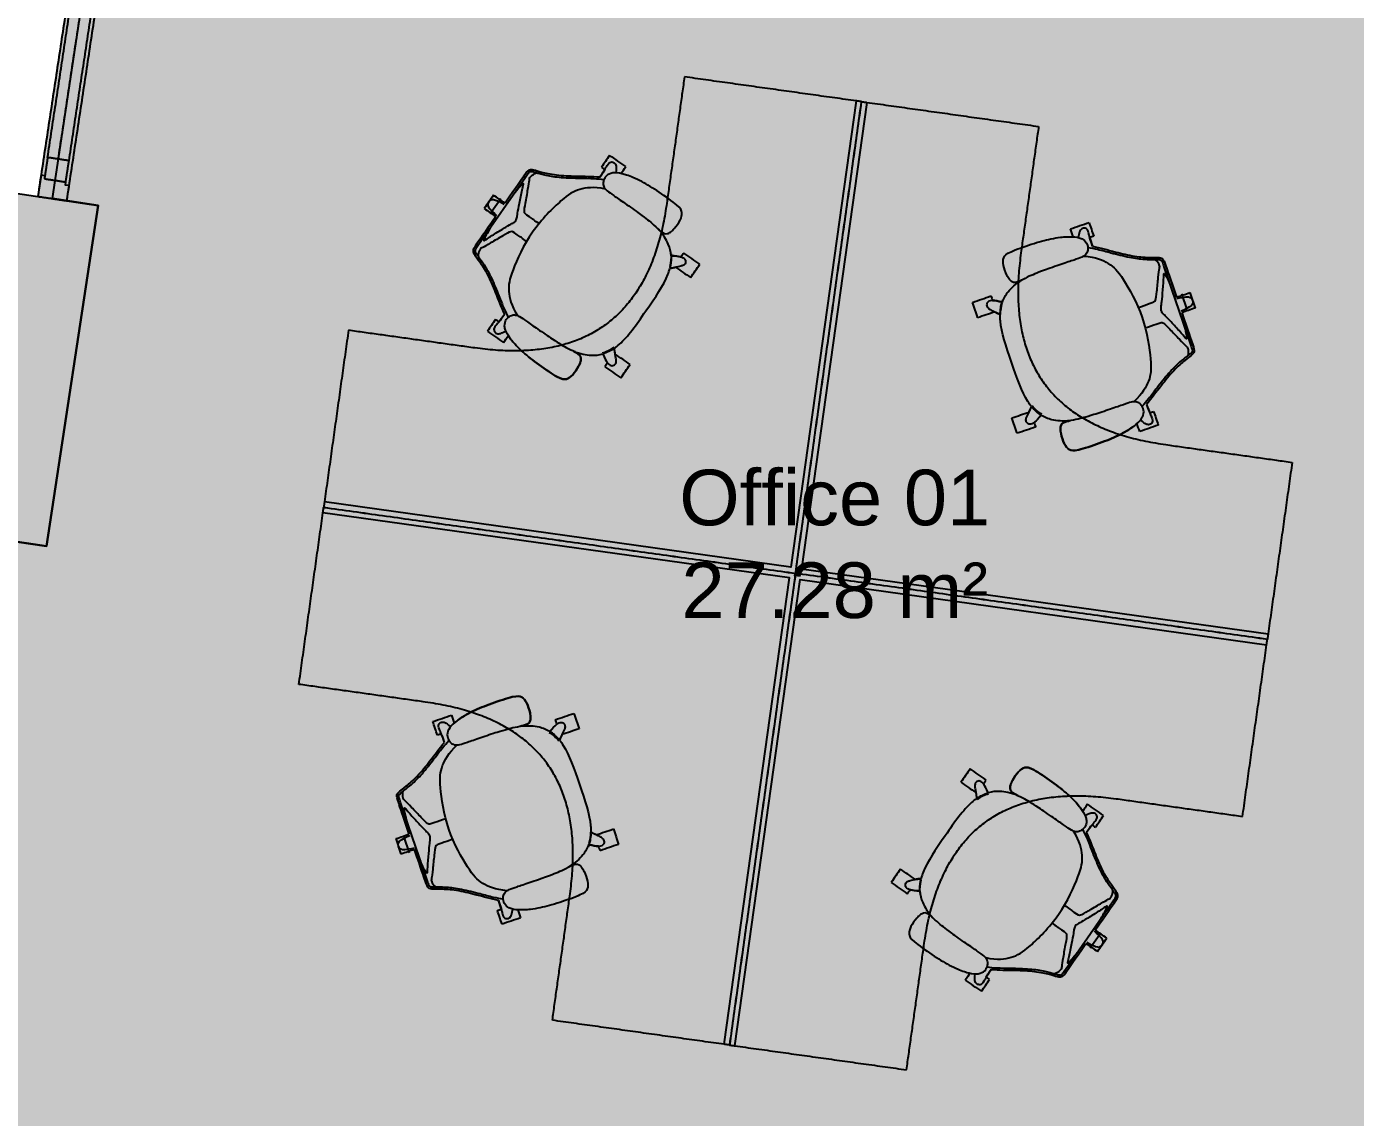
# Model space of a CAD drawing. Header units: metres. Extents: x -17 to 580, y -130 to 19.
# Drawn here: x 112.04 to 116.339, y -35.275 to -31.744 of the extents above; entities that cross this region are included whole.
import ezdxf

# ---------------------------------------------------------------- set-up
doc = ezdxf.new("R2010")
doc.units = ezdxf.units.M
for name, pattern in [('Grey Dimension_ExtLine', [0.0025, 0, -0.0025]), ('Office Zone 02', [0]), ('Style Black Lines', [0]), ('Style Black Lines_2', [0]), ('White wall 30cm', [0])]:
    doc.linetypes.add(name, pattern=pattern)
for name, color, linetype, true_color in [('Annotations', 7, 'Continuous', 0x7a8bf7), ('Imported blocks', 7, 'Continuous', 0x7a8bf7), ('Walls', 7, 'Continuous', 0xc7c7c7), ('Zones', 7, 'Continuous', 0x7a8bf7)]:
    doc.layers.add(name, color=color, linetype=linetype, true_color=true_color)
doc.styles.add('Default Tag', font='', dxfattribs={"height": 0.18})
doc.styles.add('Grey Dimension', font='', dxfattribs={"height": 0.3})
doc.styles.get('Default Tag').set_extended_font_data('arial')
doc.styles.get('Grey Dimension').set_extended_font_data('arial')
doc.dimstyles.new('Grey Dimension', dxfattribs={"dimtxt": 0.3, "dimasz": 0.15, "dimexe": 0, "dimexo": 0, "dimgap": 0.25, "dimtad": 0, "dimtih": 1, "dimtoh": 1, "dimdec": 6, "dimrnd": 1e-06, "dimzin": 0, "dimdsep": 46, "dimtxsty": 'Grey Dimension', "dimblk": 'OBLIQUE', "dimcen": 0.09, "dimadec": 0, "dimazin": 0, "dimtfac": 1, "dimtdec": 4, "dimtix": 1, "dimtofl": 0, "dimtmove": 2, "dimatfit": 3, "dimfxl": 1, "dimtolj": 1, "dimtzin": 0, "dimlwd": 5, "dimlwe": 5, "dimarcsym": 0})

# ---------------------------------------------------------------- blocks, each defined once
blk = doc.blocks.new('Corner work desk_1')
at = {"layer": 'Imported blocks', "transparency": 33554483}
h = blk.add_hatch(color=256, dxfattribs=at)
edge = h.paths.add_edge_path(flags=0)
edge.add_spline(control_points=[(-0.7708, 0.7708), (-0.7708, 0), (-0.7708, -0.7708)], knot_values=[0, 0, 0, 1, 1, 1], degree=2, periodic=0)
edge.add_spline(control_points=[(-0.7708, -0.7708), (-0.762, -0.7708), (-0.7532, -0.7708)], knot_values=[0, 0, 0, 1, 1, 1], degree=2, periodic=0)
edge.add_spline(control_points=[(-0.7532, -0.7708), (-0.4727, -0.7708), (-0.1922, -0.7708)], knot_values=[0, 0, 0, 1, 1, 1], degree=2, periodic=0)
edge.add_spline(control_points=[(-0.1922, -0.7708), (-0.1922, -0.5643), (-0.1922, -0.3578)], knot_values=[0, 0, 0, 1, 1, 1], degree=2, periodic=0)
edge.add_spline(control_points=[(-0.1922, -0.3578), (-0.1922, 0.1922), (0.3578, 0.1922)], knot_values=[0, 0, 0, 1, 1, 1], degree=2, periodic=0)
edge.add_spline(control_points=[(0.3578, 0.1922), (0.5643, 0.1922), (0.7708, 0.1922)], knot_values=[0, 0, 0, 1, 1, 1], degree=2, periodic=0)
edge.add_spline(control_points=[(0.7708, 0.1922), (0.7708, 0.4727), (0.7708, 0.7532)], knot_values=[0, 0, 0, 1, 1, 1], degree=2, periodic=0)
edge.add_spline(control_points=[(0.7708, 0.7532), (0.7708, 0.762), (0.7708, 0.7708)], knot_values=[0, 0, 0, 1, 1, 1], degree=2, periodic=0)
edge.add_spline(control_points=[(0.7708, 0.7708), (0, 0.7708), (-0.7708, 0.7708)], knot_values=[0, 0, 0, 1, 1, 1], degree=2, periodic=0)
at = {"layer": 'Imported blocks', "linetype": 'Style Black Lines'}
blk.add_lwpolyline([(-0.7532, -0.7708), (-0.7532, 0.7532), (0.7708, 0.7532)], dxfattribs=at)
at = {"layer": 'Imported blocks'}
for points in [[(-0.7708, 0.7708), (-0.7708, 0), (-0.7708, -0.7708)], [(0.7708, 0.7708), (0, 0.7708), (-0.7708, 0.7708)], [(0.7708, 0.7532), (0.7708, 0.762), (0.7708, 0.7708)], [(0.7708, 0.1922), (0.7708, 0.4727), (0.7708, 0.7532)], [(-0.1922, -0.3578), (-0.1922, 0.1922), (0.3578, 0.1922)], [(0.3578, 0.1922), (0.5643, 0.1922), (0.7708, 0.1922)], [(-0.1922, -0.7708), (-0.1922, -0.5643), (-0.1922, -0.3578)], [(-0.7708, -0.7708), (-0.762, -0.7708), (-0.7532, -0.7708)], [(-0.7532, -0.7708), (-0.4727, -0.7708), (-0.1922, -0.7708)]]:
    blk.add_open_spline(points, degree=2, dxfattribs=at)
blk = doc.blocks.new('Office chair')
at = {"layer": 'Imported blocks', "transparency": 33554483}
h = blk.add_hatch(color=256, dxfattribs=at)
edge = h.paths.add_edge_path(flags=0)
edge.add_spline(control_points=[(0.3192, 0.0393), (0.3284, 0.0393), (0.3375, 0.0393), (0.3466, 0.0393)], knot_values=[0, 0, 0, 0, 1, 1, 1, 1], degree=3, periodic=0)
edge.add_spline(control_points=[(0.3466, 0.0393), (0.3466, 0.0605), (0.3466, 0.0817), (0.3466, 0.1028)], knot_values=[0, 0, 0, 0, 1, 1, 1, 1], degree=3, periodic=0)
edge.add_spline(control_points=[(0.3466, 0.1028), (0.331, 0.1028), (0.3154, 0.1028), (0.2998, 0.1028)], knot_values=[0, 0, 0, 0, 1, 1, 1, 1], degree=3, periodic=0)
edge.add_spline(control_points=[(0.2998, 0.1028), (0.2998, 0.0984), (0.2998, 0.094), (0.2998, 0.0895)], knot_values=[0, 0, 0, 0, 1, 1, 1, 1], degree=3, periodic=0)
edge.add_spline(control_points=[(0.2998, 0.0895), (0.2934, 0.0891), (0.2842, 0.0887), (0.2704, 0.0883)], knot_values=[0, 0, 0, 0, 1, 1, 1, 1], degree=3, periodic=0)
edge.add_spline(control_points=[(0.2704, 0.0883), (0.2574, 0.1111), (0.2441, 0.1297), (0.2281, 0.1541)], knot_values=[0, 0, 0, 0, 1, 1, 1, 1], degree=3, periodic=0)
edge.add_spline(control_points=[(0.2281, 0.1541), (0.2172, 0.1706), (0.2051, 0.1898), (0.1959, 0.2071)], knot_values=[0, 0, 0, 0, 1, 1, 1, 1], degree=3, periodic=0)
edge.add_spline(control_points=[(0.1959, 0.2071), (0.1867, 0.2245), (0.1804, 0.2401), (0.1762, 0.2516)], knot_values=[0, 0, 0, 0, 1, 1, 1, 1], degree=3, periodic=0)
edge.add_spline(control_points=[(0.1762, 0.2516), (0.172, 0.2632), (0.1698, 0.2706), (0.1675, 0.2767)], knot_values=[0, 0, 0, 0, 1, 1, 1, 1], degree=3, periodic=0)
edge.add_spline(control_points=[(0.1675, 0.2767), (0.1652, 0.2829), (0.1627, 0.2876), (0.1586, 0.29)], knot_values=[0, 0, 0, 0, 1, 1, 1, 1], degree=3, periodic=0)
edge.add_spline(control_points=[(0.1586, 0.29), (0.1544, 0.2924), (0.1485, 0.2924), (0.1328, 0.2924)], knot_values=[0, 0, 0, 0, 1, 1, 1, 1], degree=3, periodic=0)
edge.add_spline(control_points=[(0.1328, 0.2924), (0.1187, 0.2924), (0.0967, 0.2924), (0.0264, 0.2924)], knot_values=[0, 0, 0, 0, 1, 1, 1, 1], degree=3, periodic=0)
edge.add_spline(control_points=[(0.0264, 0.2924), (0.0264, 0.3075), (0.0264, 0.3227), (0.0264, 0.3378)], knot_values=[0, 0, 0, 0, 1, 1, 1, 1], degree=3, periodic=0)
edge.add_spline(control_points=[(0.0264, 0.3378), (0.0088, 0.3378), (-0.0088, 0.3378), (-0.0264, 0.3378)], knot_values=[0, 0, 0, 0, 1, 1, 1, 1], degree=3, periodic=0)
edge.add_spline(control_points=[(-0.0264, 0.3378), (-0.0264, 0.3227), (-0.0264, 0.3075), (-0.0264, 0.2924)], knot_values=[0, 0, 0, 0, 1, 1, 1, 1], degree=3, periodic=0)
edge.add_spline(control_points=[(-0.0264, 0.2924), (-0.0967, 0.2924), (-0.1187, 0.2924), (-0.1328, 0.2924)], knot_values=[0, 0, 0, 0, 1, 1, 1, 1], degree=3, periodic=0)
edge.add_spline(control_points=[(-0.1328, 0.2924), (-0.1485, 0.2924), (-0.1544, 0.2924), (-0.1586, 0.29)], knot_values=[0, 0, 0, 0, 1, 1, 1, 1], degree=3, periodic=0)
edge.add_spline(control_points=[(-0.1586, 0.29), (-0.1627, 0.2876), (-0.1652, 0.2829), (-0.1675, 0.2767)], knot_values=[0, 0, 0, 0, 1, 1, 1, 1], degree=3, periodic=0)
edge.add_spline(control_points=[(-0.1675, 0.2767), (-0.1698, 0.2706), (-0.172, 0.2632), (-0.1762, 0.2516)], knot_values=[0, 0, 0, 0, 1, 1, 1, 1], degree=3, periodic=0)
edge.add_spline(control_points=[(-0.1762, 0.2516), (-0.1804, 0.2401), (-0.1867, 0.2245), (-0.1959, 0.2071)], knot_values=[0, 0, 0, 0, 1, 1, 1, 1], degree=3, periodic=0)
edge.add_spline(control_points=[(-0.1959, 0.2071), (-0.2051, 0.1898), (-0.2172, 0.1706), (-0.2281, 0.1541)], knot_values=[0, 0, 0, 0, 1, 1, 1, 1], degree=3, periodic=0)
edge.add_spline(control_points=[(-0.2281, 0.1541), (-0.2441, 0.1297), (-0.2574, 0.1111), (-0.2704, 0.0883)], knot_values=[0, 0, 0, 0, 1, 1, 1, 1], degree=3, periodic=0)
edge.add_spline(control_points=[(-0.2704, 0.0883), (-0.2842, 0.0887), (-0.2934, 0.0891), (-0.2998, 0.0895)], knot_values=[0, 0, 0, 0, 1, 1, 1, 1], degree=3, periodic=0)
edge.add_spline(control_points=[(-0.2998, 0.0895), (-0.2998, 0.094), (-0.2998, 0.0984), (-0.2998, 0.1028)], knot_values=[0, 0, 0, 0, 1, 1, 1, 1], degree=3, periodic=0)
edge.add_spline(control_points=[(-0.2998, 0.1028), (-0.3154, 0.1028), (-0.331, 0.1028), (-0.3466, 0.1028)], knot_values=[0, 0, 0, 0, 1, 1, 1, 1], degree=3, periodic=0)
edge.add_spline(control_points=[(-0.3466, 0.1028), (-0.3466, 0.0817), (-0.3466, 0.0605), (-0.3466, 0.0393)], knot_values=[0, 0, 0, 0, 1, 1, 1, 1], degree=3, periodic=0)
edge.add_spline(control_points=[(-0.3466, 0.0393), (-0.3375, 0.0393), (-0.3284, 0.0393), (-0.3192, 0.0393)], knot_values=[0, 0, 0, 0, 1, 1, 1, 1], degree=3, periodic=0)
edge.add_spline(control_points=[(-0.3192, 0.0393), (-0.3196, 0.0384), (-0.32, 0.0375), (-0.3204, 0.0366)], knot_values=[0, 0, 0, 0, 1, 1, 1, 1], degree=3, periodic=0)
edge.add_spline(control_points=[(-0.3204, 0.0366), (-0.3223, 0.0317), (-0.3241, 0.0265), (-0.3257, 0.0213)], knot_values=[0, 0, 0, 0, 1, 1, 1, 1], degree=3, periodic=0)
edge.add_spline(control_points=[(-0.3257, 0.0213), (-0.3278, 0.0144), (-0.3296, 0.0074), (-0.3312, 0.0001)], knot_values=[0, 0, 0, 0, 1, 1, 1, 1], degree=3, periodic=0)
edge.add_spline(control_points=[(-0.3312, 0.0001), (-0.3333, -0.0098), (-0.335, -0.0201), (-0.3363, -0.0312)], knot_values=[0, 0, 0, 0, 1, 1, 1, 1], degree=3, periodic=0)
edge.add_spline(control_points=[(-0.3363, -0.0312), (-0.3386, -0.0504), (-0.3399, -0.0719), (-0.3403, -0.0966)], knot_values=[0, 0, 0, 0, 1, 1, 1, 1], degree=3, periodic=0)
edge.add_spline(control_points=[(-0.3403, -0.0966), (-0.3408, -0.1213), (-0.3404, -0.1492), (-0.3386, -0.1665)], knot_values=[0, 0, 0, 0, 1, 1, 1, 1], degree=3, periodic=0)
edge.add_spline(control_points=[(-0.3386, -0.1665), (-0.3367, -0.1838), (-0.3334, -0.1905), (-0.3278, -0.1952)], knot_values=[0, 0, 0, 0, 1, 1, 1, 1], degree=3, periodic=0)
edge.add_spline(control_points=[(-0.3278, -0.1952), (-0.3222, -0.1999), (-0.3144, -0.2027), (-0.3044, -0.204)], knot_values=[0, 0, 0, 0, 1, 1, 1, 1], degree=3, periodic=0)
edge.add_spline(control_points=[(-0.3044, -0.204), (-0.2944, -0.2054), (-0.2822, -0.2054), (-0.2713, -0.204)], knot_values=[0, 0, 0, 0, 1, 1, 1, 1], degree=3, periodic=0)
edge.add_spline(control_points=[(-0.2713, -0.204), (-0.2654, -0.2033), (-0.2599, -0.2021), (-0.2552, -0.2005)], knot_values=[0, 0, 0, 0, 1, 1, 1, 1], degree=3, periodic=0)
edge.add_spline(control_points=[(-0.2552, -0.2005), (-0.2513, -0.1991), (-0.2479, -0.1973), (-0.2454, -0.195)], knot_values=[0, 0, 0, 0, 1, 1, 1, 1], degree=3, periodic=0)
edge.add_spline(control_points=[(-0.2454, -0.195), (-0.24, -0.1901), (-0.2388, -0.1831), (-0.2393, -0.1739)], knot_values=[0, 0, 0, 0, 1, 1, 1, 1], degree=3, periodic=0)
edge.add_spline(control_points=[(-0.2393, -0.1739), (-0.2395, -0.1702), (-0.24, -0.1663), (-0.2406, -0.1622)], knot_values=[0, 0, 0, 0, 1, 1, 1, 1], degree=3, periodic=0)
edge.add_spline(control_points=[(-0.2406, -0.1622), (-0.2348, -0.1868), (-0.2279, -0.2032), (-0.219, -0.217)], knot_values=[0, 0, 0, 0, 1, 1, 1, 1], degree=3, periodic=0)
edge.add_spline(control_points=[(-0.219, -0.217), (-0.2118, -0.2282), (-0.2032, -0.2377), (-0.1933, -0.2456)], knot_values=[0, 0, 0, 0, 1, 1, 1, 1], degree=3, periodic=0)
edge.add_spline(control_points=[(-0.1933, -0.2456), (-0.2017, -0.2587), (-0.2053, -0.2659), (-0.2075, -0.2716)], knot_values=[0, 0, 0, 0, 1, 1, 1, 1], degree=3, periodic=0)
edge.add_spline(control_points=[(-0.2075, -0.2716), (-0.2079, -0.2725), (-0.2082, -0.2734), (-0.2085, -0.2743)], knot_values=[0, 0, 0, 0, 1, 1, 1, 1], degree=3, periodic=0)
edge.add_spline(control_points=[(-0.2085, -0.2743), (-0.2137, -0.2743), (-0.2189, -0.2743), (-0.224, -0.2743)], knot_values=[0, 0, 0, 0, 1, 1, 1, 1], degree=3, periodic=0)
edge.add_spline(control_points=[(-0.224, -0.2743), (-0.224, -0.2955), (-0.224, -0.3166), (-0.224, -0.3378)], knot_values=[0, 0, 0, 0, 1, 1, 1, 1], degree=3, periodic=0)
edge.add_spline(control_points=[(-0.224, -0.3378), (-0.2065, -0.3378), (-0.1889, -0.3378), (-0.1713, -0.3378)], knot_values=[0, 0, 0, 0, 1, 1, 1, 1], degree=3, periodic=0)
edge.add_spline(control_points=[(-0.1713, -0.3378), (-0.1713, -0.3182), (-0.1713, -0.2986), (-0.1713, -0.279)], knot_values=[0, 0, 0, 0, 1, 1, 1, 1], degree=3, periodic=0)
edge.add_spline(control_points=[(-0.1713, -0.279), (-0.1677, -0.2755), (-0.1632, -0.2711), (-0.1576, -0.2656)], knot_values=[0, 0, 0, 0, 1, 1, 1, 1], degree=3, periodic=0)
edge.add_spline(control_points=[(-0.1576, -0.2656), (-0.1512, -0.268), (-0.1444, -0.2701), (-0.1372, -0.2718)], knot_values=[0, 0, 0, 0, 1, 1, 1, 1], degree=3, periodic=0)
edge.add_spline(control_points=[(-0.1372, -0.2718), (-0.1012, -0.2806), (-0.0562, -0.2806), (0, -0.2806)], knot_values=[0, 0, 0, 0, 1, 1, 1, 1], degree=3, periodic=0)
edge.add_spline(control_points=[(0, -0.2806), (0.0562, -0.2806), (0.1012, -0.2806), (0.1372, -0.2718)], knot_values=[0, 0, 0, 0, 1, 1, 1, 1], degree=3, periodic=0)
edge.add_spline(control_points=[(0.1372, -0.2718), (0.1444, -0.2701), (0.1512, -0.268), (0.1576, -0.2656)], knot_values=[0, 0, 0, 0, 1, 1, 1, 1], degree=3, periodic=0)
edge.add_spline(control_points=[(0.1576, -0.2656), (0.1632, -0.2711), (0.1677, -0.2755), (0.1713, -0.279)], knot_values=[0, 0, 0, 0, 1, 1, 1, 1], degree=3, periodic=0)
edge.add_spline(control_points=[(0.1713, -0.279), (0.1713, -0.2986), (0.1713, -0.3182), (0.1713, -0.3378)], knot_values=[0, 0, 0, 0, 1, 1, 1, 1], degree=3, periodic=0)
edge.add_spline(control_points=[(0.1713, -0.3378), (0.1889, -0.3378), (0.2065, -0.3378), (0.224, -0.3378)], knot_values=[0, 0, 0, 0, 1, 1, 1, 1], degree=3, periodic=0)
edge.add_spline(control_points=[(0.224, -0.3378), (0.224, -0.3166), (0.224, -0.2955), (0.224, -0.2743)], knot_values=[0, 0, 0, 0, 1, 1, 1, 1], degree=3, periodic=0)
edge.add_spline(control_points=[(0.224, -0.2743), (0.2189, -0.2743), (0.2137, -0.2743), (0.2085, -0.2743)], knot_values=[0, 0, 0, 0, 1, 1, 1, 1], degree=3, periodic=0)
edge.add_spline(control_points=[(0.2085, -0.2743), (0.2082, -0.2734), (0.2079, -0.2725), (0.2075, -0.2716)], knot_values=[0, 0, 0, 0, 1, 1, 1, 1], degree=3, periodic=0)
edge.add_spline(control_points=[(0.2075, -0.2716), (0.2053, -0.2659), (0.2017, -0.2587), (0.1933, -0.2456)], knot_values=[0, 0, 0, 0, 1, 1, 1, 1], degree=3, periodic=0)
edge.add_spline(control_points=[(0.1933, -0.2456), (0.2032, -0.2377), (0.2118, -0.2282), (0.219, -0.217)], knot_values=[0, 0, 0, 0, 1, 1, 1, 1], degree=3, periodic=0)
edge.add_spline(control_points=[(0.219, -0.217), (0.2279, -0.2032), (0.2348, -0.1868), (0.2406, -0.1622)], knot_values=[0, 0, 0, 0, 1, 1, 1, 1], degree=3, periodic=0)
edge.add_spline(control_points=[(0.2406, -0.1622), (0.24, -0.1663), (0.2395, -0.1702), (0.2393, -0.1739)], knot_values=[0, 0, 0, 0, 1, 1, 1, 1], degree=3, periodic=0)
edge.add_spline(control_points=[(0.2393, -0.1739), (0.2388, -0.1831), (0.24, -0.1901), (0.2454, -0.195)], knot_values=[0, 0, 0, 0, 1, 1, 1, 1], degree=3, periodic=0)
edge.add_spline(control_points=[(0.2454, -0.195), (0.2479, -0.1973), (0.2513, -0.1991), (0.2552, -0.2005)], knot_values=[0, 0, 0, 0, 1, 1, 1, 1], degree=3, periodic=0)
edge.add_spline(control_points=[(0.2552, -0.2005), (0.2599, -0.2021), (0.2654, -0.2033), (0.2713, -0.204)], knot_values=[0, 0, 0, 0, 1, 1, 1, 1], degree=3, periodic=0)
edge.add_spline(control_points=[(0.2713, -0.204), (0.2822, -0.2054), (0.2944, -0.2054), (0.3044, -0.204)], knot_values=[0, 0, 0, 0, 1, 1, 1, 1], degree=3, periodic=0)
edge.add_spline(control_points=[(0.3044, -0.204), (0.3144, -0.2027), (0.3222, -0.1999), (0.3278, -0.1952)], knot_values=[0, 0, 0, 0, 1, 1, 1, 1], degree=3, periodic=0)
edge.add_spline(control_points=[(0.3278, -0.1952), (0.3334, -0.1905), (0.3367, -0.1838), (0.3386, -0.1665)], knot_values=[0, 0, 0, 0, 1, 1, 1, 1], degree=3, periodic=0)
edge.add_spline(control_points=[(0.3386, -0.1665), (0.3404, -0.1492), (0.3408, -0.1213), (0.3403, -0.0966)], knot_values=[0, 0, 0, 0, 1, 1, 1, 1], degree=3, periodic=0)
edge.add_spline(control_points=[(0.3403, -0.0966), (0.3399, -0.0719), (0.3386, -0.0504), (0.3363, -0.0312)], knot_values=[0, 0, 0, 0, 1, 1, 1, 1], degree=3, periodic=0)
edge.add_spline(control_points=[(0.3363, -0.0312), (0.335, -0.0201), (0.3333, -0.0098), (0.3312, 0.0001)], knot_values=[0, 0, 0, 0, 1, 1, 1, 1], degree=3, periodic=0)
edge.add_spline(control_points=[(0.3312, 0.0001), (0.3296, 0.0074), (0.3278, 0.0144), (0.3257, 0.0213)], knot_values=[0, 0, 0, 0, 1, 1, 1, 1], degree=3, periodic=0)
edge.add_spline(control_points=[(0.3257, 0.0213), (0.3241, 0.0265), (0.3223, 0.0317), (0.3204, 0.0366)], knot_values=[0, 0, 0, 0, 1, 1, 1, 1], degree=3, periodic=0)
edge.add_spline(control_points=[(0.3204, 0.0366), (0.32, 0.0375), (0.3196, 0.0384), (0.3192, 0.0393)], knot_values=[0, 0, 0, 0, 1, 1, 1, 1], degree=3, periodic=0)
at = {"layer": 'Imported blocks', "linetype": 'Style Black Lines_2'}
blk.add_lwpolyline([(-0.0227, 0.3124), (0.0306, 0.3124)], dxfattribs=at)
at = {"layer": 'Imported blocks', "linetype": 'Style Black Lines'}
blk.add_lwpolyline([(0.1328, 0.286), (-0.1328, 0.286)], dxfattribs=at)
for points in [[(-0.1576, -0.2656, -0.079248), (-0.1937, -0.2453)], [(0.1896, -0.2484, -0.069164), (0.1576, -0.2656)]]:
    blk.add_lwpolyline(points, format="xyb", dxfattribs=at)
at = {"layer": 'Imported blocks'}
for centre, major_axis, start_param, end_param in [((-0.11, -0.1374), (0, 0.1341), 2.472922, 2.788698), ((0.1174, -0.1365), (0, 0.1351), 3.495677, 3.809074)]:
    blk.add_ellipse(centre, major_axis=major_axis, ratio=0.980097, start_param=start_param, end_param=end_param, dxfattribs=at)
for points in [[(0.0264, 0.3378), (0.0088, 0.3378), (-0.0088, 0.3378), (-0.0264, 0.3378)], [(-0.0264, 0.3378), (-0.0264, 0.3227), (-0.0264, 0.3075), (-0.0264, 0.2924)], [(-0.0167, 0.3227), (-0.0187, 0.3153), (-0.0206, 0.305), (-0.0216, 0.2924)], [(0, 0.3378), (-0.0107, 0.3378), (-0.0138, 0.3333), (-0.0167, 0.3227)], [(0.0167, 0.3227), (0.0138, 0.3333), (0.0107, 0.3378), (0, 0.3378)], [(0.0216, 0.2924), (0.0206, 0.305), (0.0187, 0.3153), (0.0167, 0.3227)], [(0.0264, 0.2924), (0.0264, 0.3075), (0.0264, 0.3227), (0.0264, 0.3378)], [(-0.1675, 0.2767), (-0.1698, 0.2706), (-0.172, 0.2632), (-0.1762, 0.2516)], [(-0.1653, 0.2637), (-0.1686, 0.2537), (-0.1722, 0.2438), (-0.1762, 0.2341)], [(-0.1586, 0.29), (-0.1627, 0.2876), (-0.1652, 0.2829), (-0.1675, 0.2767)], [(-0.162, 0.2735), (-0.1632, 0.2702), (-0.1642, 0.267), (-0.1653, 0.2637)], [(-0.1465, 0.2731), (-0.1522, 0.2719), (-0.1588, 0.2693), (-0.1645, 0.2661)], [(-0.1592, 0.2799), (-0.1603, 0.2778), (-0.1612, 0.2757), (-0.162, 0.2735)], [(-0.1565, 0.2836), (-0.1577, 0.2826), (-0.1585, 0.2813), (-0.1592, 0.2799)], [(-0.1328, 0.2924), (-0.1485, 0.2924), (-0.1544, 0.2924), (-0.1586, 0.29)], [(-0.1546, 0.2849), (-0.1553, 0.2846), (-0.1559, 0.2841), (-0.1565, 0.2836)], [(-0.1523, 0.2855), (-0.1531, 0.2853), (-0.1539, 0.2852), (-0.1546, 0.2849)], [(-0.1482, 0.2858), (-0.1496, 0.2858), (-0.1509, 0.2857), (-0.1523, 0.2855)], [(-0.1328, 0.286), (-0.1379, 0.286), (-0.1431, 0.2861), (-0.1482, 0.2858)], [(-0.1434, 0.2736), (-0.1443, 0.2735), (-0.1454, 0.2733), (-0.1465, 0.2731)], [(-0.1322, 0.2702), (-0.1372, 0.2729), (-0.1382, 0.2743), (-0.1434, 0.2736)], [(-0.0264, 0.2924), (-0.0967, 0.2924), (-0.1187, 0.2924), (-0.1328, 0.2924)], [(-0.1058, 0.2575), (-0.1183, 0.2633), (-0.1273, 0.2674), (-0.1322, 0.2702)], [(-0.1111, 0.2806), (-0.114, 0.2793), (-0.1104, 0.2782), (-0.1012, 0.2745)], [(-0.1077, 0.2817), (-0.1093, 0.2813), (-0.1104, 0.281), (-0.1111, 0.2806)], [(-0.0665, 0.286), (-0.0873, 0.2849), (-0.1013, 0.2831), (-0.1077, 0.2817)], [(-0.1012, 0.2745), (-0.0919, 0.2708), (-0.077, 0.2646), (-0.0633, 0.2586)], [(-0.0633, 0.2586), (-0.0496, 0.2527), (-0.0371, 0.2471), (-0.0289, 0.2432)], [(0.1328, 0.2924), (0.1187, 0.2924), (0.0967, 0.2924), (0.0264, 0.2924)], [(0.0289, 0.2432), (0.0371, 0.2471), (0.0496, 0.2527), (0.0633, 0.2586)], [(0.0633, 0.2586), (0.077, 0.2646), (0.0919, 0.2708), (0.1012, 0.2745)], [(0.1077, 0.2817), (0.1013, 0.2831), (0.0873, 0.2849), (0.0665, 0.286)], [(0.1012, 0.2745), (0.1104, 0.2782), (0.114, 0.2793), (0.1111, 0.2806)], [(0.1058, 0.2575), (0.1183, 0.2633), (0.1273, 0.2674), (0.1322, 0.2702)], [(0.1111, 0.2806), (0.1104, 0.281), (0.1093, 0.2813), (0.1077, 0.2817)], [(0.1322, 0.2702), (0.1372, 0.2729), (0.1382, 0.2743), (0.1434, 0.2736)], [(0.1586, 0.29), (0.1544, 0.2924), (0.1485, 0.2924), (0.1328, 0.2924)], [(0.1482, 0.2858), (0.1431, 0.2861), (0.1379, 0.286), (0.1328, 0.286)], [(0.1434, 0.2736), (0.1443, 0.2735), (0.1454, 0.2733), (0.1465, 0.2731)], [(0.1465, 0.2731), (0.1522, 0.2719), (0.1588, 0.2693), (0.1645, 0.2661)], [(0.1523, 0.2855), (0.1509, 0.2857), (0.1496, 0.2858), (0.1482, 0.2858)], [(0.1546, 0.2849), (0.1539, 0.2852), (0.1531, 0.2853), (0.1523, 0.2855)], [(0.1565, 0.2836), (0.1559, 0.2841), (0.1553, 0.2846), (0.1546, 0.2849)], [(0.1592, 0.2799), (0.1585, 0.2813), (0.1577, 0.2826), (0.1565, 0.2836)], [(0.1675, 0.2767), (0.1652, 0.2829), (0.1627, 0.2876), (0.1586, 0.29)], [(0.162, 0.2735), (0.1612, 0.2757), (0.1603, 0.2778), (0.1592, 0.2799)], [(0.1653, 0.2637), (0.1642, 0.267), (0.1632, 0.2702), (0.162, 0.2735)], [(0.1696, 0.2511), (0.1681, 0.2553), (0.1667, 0.2595), (0.1653, 0.2637)], [(0.1762, 0.2516), (0.172, 0.2632), (0.1698, 0.2706), (0.1675, 0.2767)], [(-0.1762, 0.2516), (-0.1804, 0.2401), (-0.1867, 0.2245), (-0.1959, 0.2071)], [(-0.1762, 0.2341), (-0.1791, 0.227), (-0.1822, 0.2201), (-0.1856, 0.2133)], [(-0.0647, 0.2384), (-0.0771, 0.2441), (-0.0932, 0.2516), (-0.1058, 0.2575)], [(-0.0393, 0.2252), (-0.0436, 0.2288), (-0.0523, 0.2327), (-0.0647, 0.2384)], [(-0.035, 0.2023), (-0.035, 0.2185), (-0.035, 0.2217), (-0.0393, 0.2252)], [(-0.0289, 0.2432), (-0.0206, 0.2394), (-0.0164, 0.2374), (-0.0124, 0.2354)], [(-0.0124, 0.2354), (-0.0083, 0.2335), (-0.0042, 0.2316), (0, 0.2316)], [(0, 0.2316), (0.0042, 0.2316), (0.0083, 0.2335), (0.0124, 0.2354)], [(0.0124, 0.2354), (0.0164, 0.2374), (0.0206, 0.2394), (0.0289, 0.2432)], [(0.035, 0.2023), (0.035, 0.2185), (0.035, 0.2217), (0.0393, 0.2252)], [(0.0393, 0.2252), (0.0436, 0.2288), (0.0523, 0.2327), (0.0647, 0.2384)], [(0.0647, 0.2384), (0.0771, 0.2441), (0.0932, 0.2516), (0.1058, 0.2575)], [(0.1762, 0.2341), (0.1739, 0.2397), (0.1717, 0.2454), (0.1696, 0.2511)], [(0.1959, 0.2071), (0.1867, 0.2245), (0.1804, 0.2401), (0.1762, 0.2516)], [(0.1856, 0.2133), (0.1822, 0.2201), (0.1791, 0.227), (0.1762, 0.2341)], [(-0.1981, 0.1902), (-0.2084, 0.1724), (-0.2197, 0.1552), (-0.2311, 0.1381)], [(-0.1959, 0.2071), (-0.2051, 0.1898), (-0.2172, 0.1706), (-0.2281, 0.1541)], [(-0.1856, 0.2133), (-0.1895, 0.2054), (-0.1937, 0.1978), (-0.1981, 0.1902)], [(-0.035, 0.1646), (-0.035, 0.1794), (-0.035, 0.193), (-0.035, 0.2023)], [(0.035, 0.1646), (0.035, 0.1794), (0.035, 0.193), (0.035, 0.2023)], [(0.1981, 0.1902), (0.1937, 0.1978), (0.1895, 0.2054), (0.1856, 0.2133)], [(0.2281, 0.1541), (0.2172, 0.1706), (0.2051, 0.1898), (0.1959, 0.2071)], [(0.2311, 0.1381), (0.2197, 0.1552), (0.2084, 0.1724), (0.1981, 0.1902)], [(-0.2281, 0.1541), (-0.2441, 0.1297), (-0.2574, 0.1111), (-0.2704, 0.0883)], [(-0.2311, 0.1381), (-0.2394, 0.1256), (-0.2479, 0.1132), (-0.2558, 0.1004)], [(-0.1354, 0.1482), (-0.1685, 0.14), (-0.1842, 0.1332), (-0.2013, 0.1192)], [(0, 0.166), (-0.0519, 0.166), (-0.1023, 0.1564), (-0.1354, 0.1482)], [(0.1354, 0.1482), (0.1023, 0.1564), (0.0519, 0.166), (0, 0.166)], [(0.2013, 0.1192), (0.1842, 0.1332), (0.1685, 0.14), (0.1354, 0.1482)], [(0.2704, 0.0883), (0.2574, 0.1111), (0.2441, 0.1297), (0.2281, 0.1541)], [(0.2558, 0.1004), (0.2479, 0.1132), (0.2394, 0.1256), (0.2311, 0.1381)], [(-0.2998, 0.1028), (-0.3154, 0.1028), (-0.331, 0.1028), (-0.3466, 0.1028)], [(-0.3466, 0.1028), (-0.3466, 0.0817), (-0.3466, 0.0605), (-0.3466, 0.0393)], [(-0.3313, 0.0874), (-0.3342, 0.0847), (-0.3357, 0.0805), (-0.3355, 0.0767)], [(-0.3151, 0.0908), (-0.324, 0.0915), (-0.3284, 0.0901), (-0.3313, 0.0874)], [(-0.2704, 0.0883), (-0.3035, 0.0893), (-0.31, 0.0904), (-0.3151, 0.0908)], [(-0.2998, 0.0895), (-0.2998, 0.094), (-0.2998, 0.0984), (-0.2998, 0.1028)], [(-0.2704, 0.0883), (-0.2842, 0.0887), (-0.2934, 0.0891), (-0.2998, 0.0895)], [(-0.2558, 0.1004), (-0.2613, 0.0915), (-0.2665, 0.0824), (-0.2714, 0.0731)], [(-0.2013, 0.1192), (-0.2169, 0.1065), (-0.2337, 0.0879), (-0.2493, 0.0521)], [(0.2493, 0.0521), (0.2337, 0.0879), (0.2169, 0.1065), (0.2013, 0.1192)], [(0.2714, 0.0731), (0.2665, 0.0824), (0.2613, 0.0915), (0.2558, 0.1004)], [(0.2704, 0.0883), (0.3035, 0.0893), (0.31, 0.0904), (0.3151, 0.0908)], [(0.2998, 0.0895), (0.2934, 0.0891), (0.2842, 0.0887), (0.2704, 0.0883)], [(0.3466, 0.1028), (0.331, 0.1028), (0.3154, 0.1028), (0.2998, 0.1028)], [(0.2998, 0.1028), (0.2998, 0.0984), (0.2998, 0.094), (0.2998, 0.0895)], [(0.3151, 0.0908), (0.324, 0.0915), (0.3284, 0.0901), (0.3313, 0.0874)], [(0.3313, 0.0874), (0.3342, 0.0847), (0.3357, 0.0805), (0.3355, 0.0767)], [(0.3466, 0.0393), (0.3466, 0.0605), (0.3466, 0.0817), (0.3466, 0.1028)], [(-0.3355, 0.0767), (-0.3353, 0.0729), (-0.3334, 0.0693), (-0.3296, 0.0655)], [(-0.3296, 0.0655), (-0.3272, 0.0631), (-0.3241, 0.0606), (-0.3117, 0.0542)], [(-0.3204, 0.0366), (-0.3163, 0.0468), (-0.3115, 0.0558), (-0.3058, 0.0621)], [(-0.3058, 0.0621), (-0.3042, 0.0639), (-0.3025, 0.0654), (-0.3008, 0.0667)], [(-0.3008, 0.0667), (-0.2944, 0.0717), (-0.2873, 0.0739), (-0.2806, 0.0741)], [(-0.2806, 0.0741), (-0.2797, 0.0741), (-0.2788, 0.0741), (-0.2779, 0.074)], [(-0.2779, 0.074), (-0.2737, 0.0738), (-0.2696, 0.0729), (-0.266, 0.0714)], [(-0.266, 0.0714), (-0.2618, 0.0696), (-0.2581, 0.0671), (-0.2555, 0.0642)], [(-0.2555, 0.0642), (-0.2521, 0.0605), (-0.2502, 0.0561), (-0.2491, 0.0513)], [(-0.2491, 0.0513), (-0.2486, 0.0491), (-0.2483, 0.0467), (-0.248, 0.0443)], [(-0.248, 0.0443), (-0.2472, 0.0369), (-0.2473, 0.029), (-0.2474, 0.0176)], [(0.248, 0.0443), (0.2472, 0.0369), (0.2473, 0.029), (0.2474, 0.0176)], [(0.2491, 0.0513), (0.2486, 0.0491), (0.2483, 0.0467), (0.248, 0.0443)], [(0.2555, 0.0642), (0.2521, 0.0605), (0.2502, 0.0561), (0.2491, 0.0513)], [(0.266, 0.0714), (0.2618, 0.0696), (0.2581, 0.0671), (0.2555, 0.0642)], [(0.2779, 0.074), (0.2737, 0.0738), (0.2696, 0.0729), (0.266, 0.0714)], [(0.2806, 0.0741), (0.2797, 0.0741), (0.2788, 0.0741), (0.2779, 0.074)], [(0.3008, 0.0667), (0.2944, 0.0717), (0.2873, 0.0739), (0.2806, 0.0741)], [(0.3058, 0.0621), (0.3042, 0.0639), (0.3025, 0.0654), (0.3008, 0.0667)], [(0.3204, 0.0366), (0.3163, 0.0468), (0.3115, 0.0558), (0.3058, 0.0621)], [(0.3296, 0.0655), (0.3272, 0.0631), (0.3241, 0.0606), (0.3117, 0.0542)], [(0.3355, 0.0767), (0.3353, 0.0729), (0.3334, 0.0693), (0.3296, 0.0655)], [(-0.3466, 0.0393), (-0.3375, 0.0393), (-0.3284, 0.0393), (-0.3192, 0.0393)], [(-0.3312, 0.0001), (-0.3333, -0.0098), (-0.335, -0.0201), (-0.3363, -0.0312)], [(-0.3363, -0.0312), (-0.335, -0.0201), (-0.3333, -0.0098), (-0.3312, 0.0001)], [(-0.3257, 0.0213), (-0.3278, 0.0144), (-0.3296, 0.0074), (-0.3312, 0.0001)], [(-0.3312, 0.0001), (-0.3296, 0.0074), (-0.3278, 0.0144), (-0.3257, 0.0213)], [(-0.3204, 0.0366), (-0.3223, 0.0317), (-0.3241, 0.0265), (-0.3257, 0.0213)], [(-0.3257, 0.0213), (-0.3241, 0.0265), (-0.3223, 0.0317), (-0.3204, 0.0366)], [(-0.3192, 0.0393), (-0.3196, 0.0384), (-0.32, 0.0375), (-0.3204, 0.0366)], [(-0.2474, 0.0176), (-0.2475, 0.0062), (-0.2476, -0.0088), (-0.2476, -0.0272)], [(0.2474, 0.0176), (0.2475, 0.0062), (0.2476, -0.0088), (0.2476, -0.0272)], [(0.3192, 0.0393), (0.3284, 0.0393), (0.3375, 0.0393), (0.3466, 0.0393)], [(0.3204, 0.0366), (0.32, 0.0375), (0.3196, 0.0384), (0.3192, 0.0393)], [(0.3257, 0.0213), (0.3241, 0.0265), (0.3223, 0.0317), (0.3204, 0.0366)], [(0.3257, 0.0213), (0.3241, 0.0265), (0.3223, 0.0317), (0.3204, 0.0366)], [(0.3312, 0.0001), (0.3296, 0.0074), (0.3278, 0.0144), (0.3257, 0.0213)], [(0.3312, 0.0001), (0.3296, 0.0074), (0.3278, 0.0144), (0.3257, 0.0213)], [(0.3363, -0.0312), (0.335, -0.0201), (0.3333, -0.0098), (0.3312, 0.0001)], [(0.3363, -0.0312), (0.335, -0.0201), (0.3333, -0.0098), (0.3312, 0.0001)], [(-0.3363, -0.0312), (-0.3386, -0.0504), (-0.3399, -0.0719), (-0.3403, -0.0966)], [(-0.3403, -0.0966), (-0.3399, -0.0719), (-0.3386, -0.0504), (-0.3363, -0.0312)], [(-0.2476, -0.0272), (-0.2476, -0.0456), (-0.2474, -0.0675), (-0.247, -0.0831)], [(0.2476, -0.0272), (0.2476, -0.0456), (0.2474, -0.0675), (0.247, -0.0831)], [(0.3403, -0.0966), (0.3399, -0.0719), (0.3386, -0.0504), (0.3363, -0.0312)], [(0.3403, -0.0966), (0.3399, -0.0719), (0.3386, -0.0504), (0.3363, -0.0312)], [(-0.247, -0.0831), (-0.2466, -0.0987), (-0.2461, -0.1079), (-0.2457, -0.1167)], [(0.247, -0.0831), (0.2466, -0.0987), (0.2461, -0.1079), (0.2457, -0.1167)], [(-0.3403, -0.0966), (-0.3408, -0.1213), (-0.3404, -0.1492), (-0.3386, -0.1665)], [(-0.3386, -0.1665), (-0.3404, -0.1492), (-0.3408, -0.1213), (-0.3403, -0.0966)], [(-0.2457, -0.1167), (-0.2452, -0.1255), (-0.2447, -0.1338), (-0.2434, -0.1436)], [(0.2457, -0.1167), (0.2452, -0.1255), (0.2447, -0.1338), (0.2434, -0.1436)], [(0.3386, -0.1665), (0.3404, -0.1492), (0.3408, -0.1213), (0.3403, -0.0966)], [(0.3386, -0.1665), (0.3404, -0.1492), (0.3408, -0.1213), (0.3403, -0.0966)], [(-0.3386, -0.1665), (-0.3367, -0.1838), (-0.3334, -0.1905), (-0.3278, -0.1952)], [(-0.3278, -0.1952), (-0.3334, -0.1905), (-0.3367, -0.1838), (-0.3386, -0.1665)], [(-0.2434, -0.1436), (-0.242, -0.1534), (-0.2398, -0.1647), (-0.2393, -0.1739)], [(-0.2393, -0.1739), (-0.2395, -0.1702), (-0.24, -0.1663), (-0.2406, -0.1622)], [(-0.2406, -0.1622), (-0.2348, -0.1868), (-0.2279, -0.2032), (-0.219, -0.217)], [(0.219, -0.217), (0.2279, -0.2032), (0.2348, -0.1868), (0.2406, -0.1622)], [(0.2434, -0.1436), (0.242, -0.1534), (0.2398, -0.1647), (0.2393, -0.1739)], [(0.2406, -0.1622), (0.24, -0.1663), (0.2395, -0.1702), (0.2393, -0.1739)], [(0.3278, -0.1952), (0.3334, -0.1905), (0.3367, -0.1838), (0.3386, -0.1665)], [(0.3278, -0.1952), (0.3334, -0.1905), (0.3367, -0.1838), (0.3386, -0.1665)], [(-0.3278, -0.1952), (-0.3222, -0.1999), (-0.3144, -0.2027), (-0.3044, -0.204)], [(-0.3044, -0.204), (-0.3144, -0.2027), (-0.3222, -0.1999), (-0.3278, -0.1952)], [(-0.3044, -0.204), (-0.2944, -0.2054), (-0.2822, -0.2054), (-0.2713, -0.204)], [(-0.2713, -0.204), (-0.2822, -0.2054), (-0.2944, -0.2054), (-0.3044, -0.204)], [(-0.2713, -0.204), (-0.2654, -0.2033), (-0.2599, -0.2021), (-0.2552, -0.2005)], [(-0.2552, -0.2005), (-0.2599, -0.2021), (-0.2654, -0.2033), (-0.2713, -0.204)], [(-0.2552, -0.2005), (-0.2513, -0.1991), (-0.2479, -0.1973), (-0.2454, -0.195)], [(-0.2454, -0.195), (-0.2479, -0.1973), (-0.2513, -0.1991), (-0.2552, -0.2005)], [(-0.2454, -0.195), (-0.24, -0.1901), (-0.2388, -0.1831), (-0.2393, -0.1739)], [(-0.2393, -0.1739), (-0.2388, -0.1831), (-0.24, -0.1901), (-0.2454, -0.195)], [(0.2393, -0.1739), (0.2388, -0.1831), (0.24, -0.1901), (0.2454, -0.195)], [(0.2393, -0.1739), (0.2388, -0.1831), (0.24, -0.1901), (0.2454, -0.195)], [(0.2454, -0.195), (0.2479, -0.1973), (0.2513, -0.1991), (0.2552, -0.2005)], [(0.2454, -0.195), (0.2479, -0.1973), (0.2513, -0.1991), (0.2552, -0.2005)], [(0.2552, -0.2005), (0.2599, -0.2021), (0.2654, -0.2033), (0.2713, -0.204)], [(0.2552, -0.2005), (0.2599, -0.2021), (0.2654, -0.2033), (0.2713, -0.204)], [(0.2713, -0.204), (0.2822, -0.2054), (0.2944, -0.2054), (0.3044, -0.204)], [(0.2713, -0.204), (0.2822, -0.2054), (0.2944, -0.2054), (0.3044, -0.204)], [(0.3044, -0.204), (0.3144, -0.2027), (0.3222, -0.1999), (0.3278, -0.1952)], [(0.3044, -0.204), (0.3144, -0.2027), (0.3222, -0.1999), (0.3278, -0.1952)], [(-0.219, -0.217), (-0.2118, -0.2282), (-0.2032, -0.2377), (-0.1933, -0.2456)], [(-0.1933, -0.2456), (-0.2017, -0.2587), (-0.2053, -0.2659), (-0.2075, -0.2716)], [(-0.1933, -0.2456), (-0.2017, -0.2587), (-0.2053, -0.2659), (-0.2075, -0.2716)], [(0.1933, -0.2456), (0.2032, -0.2377), (0.2118, -0.2282), (0.219, -0.217)], [(0.1933, -0.2456), (0.2017, -0.2587), (0.2053, -0.2659), (0.2075, -0.2716)], [(0.2075, -0.2716), (0.2053, -0.2659), (0.2017, -0.2587), (0.1933, -0.2456)], [(-0.2085, -0.2743), (-0.2137, -0.2743), (-0.2189, -0.2743), (-0.224, -0.2743)], [(-0.224, -0.2743), (-0.224, -0.2955), (-0.224, -0.3166), (-0.224, -0.3378)], [(-0.2075, -0.2716), (-0.2109, -0.2802), (-0.2111, -0.2852), (-0.2095, -0.2892)], [(-0.2095, -0.2892), (-0.208, -0.2931), (-0.2046, -0.296), (-0.201, -0.2971)], [(-0.2075, -0.2716), (-0.2079, -0.2725), (-0.2082, -0.2734), (-0.2085, -0.2743)], [(-0.201, -0.2971), (-0.1973, -0.2983), (-0.1933, -0.2978), (-0.1889, -0.295)], [(-0.1889, -0.295), (-0.185, -0.2926), (-0.1809, -0.2884), (-0.1576, -0.2656)], [(-0.1713, -0.279), (-0.1677, -0.2755), (-0.1632, -0.2711), (-0.1576, -0.2656)], [(-0.1713, -0.3378), (-0.1713, -0.3182), (-0.1713, -0.2986), (-0.1713, -0.279)], [(-0.1576, -0.2656), (-0.1512, -0.268), (-0.1444, -0.2701), (-0.1372, -0.2718)], [(-0.1372, -0.2718), (-0.1012, -0.2806), (-0.0562, -0.2806), (0, -0.2806)], [(0, -0.2806), (0.0562, -0.2806), (0.1012, -0.2806), (0.1372, -0.2718)], [(0.1372, -0.2718), (0.1444, -0.2701), (0.1512, -0.268), (0.1576, -0.2656)], [(0.1889, -0.295), (0.185, -0.2926), (0.1809, -0.2884), (0.1576, -0.2656)], [(0.1576, -0.2656), (0.1632, -0.2711), (0.1677, -0.2755), (0.1713, -0.279)], [(0.1713, -0.279), (0.1713, -0.2986), (0.1713, -0.3182), (0.1713, -0.3378)], [(0.201, -0.2971), (0.1973, -0.2983), (0.1933, -0.2978), (0.1889, -0.295)], [(0.2095, -0.2892), (0.2079, -0.2931), (0.2046, -0.296), (0.201, -0.2971)], [(0.2075, -0.2716), (0.2109, -0.2802), (0.2111, -0.2852), (0.2095, -0.2892)], [(0.2085, -0.2743), (0.2082, -0.2734), (0.2079, -0.2725), (0.2075, -0.2716)], [(0.224, -0.2743), (0.2189, -0.2743), (0.2137, -0.2743), (0.2085, -0.2743)], [(0.224, -0.3378), (0.224, -0.3166), (0.224, -0.2955), (0.224, -0.2743)], [(-0.224, -0.3378), (-0.2065, -0.3378), (-0.1889, -0.3378), (-0.1713, -0.3378)], [(0.1713, -0.3378), (0.1889, -0.3378), (0.2065, -0.3378), (0.224, -0.3378)]]:
    blk.add_open_spline(points, degree=3, dxfattribs=at)
blk = doc.blocks.new('Corner work desk')
at = {"layer": 'Imported blocks'}
blk.add_blockref('Corner work desk_1', (0, 0), dxfattribs=at)
at = {"layer": 'Imported blocks', "xscale": 0.9999998212933491, "yscale": 0.9999998212933491, "rotation": 243.1729506331576}
blk.add_blockref('Office chair', (0.077, -0.1298), dxfattribs=at)
blk = doc.blocks.new('Window 1500')
at = {"layer": 'Imported blocks', "transparency": 33554483}
h = blk.add_hatch(color=256, dxfattribs=at)
edge = h.paths.add_edge_path(flags=0)
edge.add_spline(control_points=[(-0.75, -0.0475), (0, -0.0475), (0.75, -0.0475)], knot_values=[0, 0, 0, 1, 1, 1], degree=2, periodic=0)
edge.add_spline(control_points=[(0.75, -0.0475), (0.75, 0), (0.75, 0.0475)], knot_values=[0, 0, 0, 1, 1, 1], degree=2, periodic=0)
edge.add_spline(control_points=[(0.75, 0.0475), (0, 0.0475), (-0.75, 0.0475)], knot_values=[0, 0, 0, 1, 1, 1], degree=2, periodic=0)
edge.add_spline(control_points=[(-0.75, 0.0475), (-0.75, 0), (-0.75, -0.0475)], knot_values=[0, 0, 0, 1, 1, 1], degree=2, periodic=0)
at = {"layer": 'Imported blocks', "linetype": 'Style Black Lines_2'}
for points in [[(-0.6804, 0.035), (-0.6803, 0.0475), (-0.75, 0.0475), (-0.75, -0.0475), (-0.7003, -0.0475), (-0.7003, -0.0351), (-0.6903, -0.035)], [(0.6804, 0.035), (0.6803, 0.0475), (0.75, 0.0475), (0.75, -0.0475), (0.7003, -0.0475), (0.7003, -0.0351), (0.6903, -0.035)]]:
    blk.add_lwpolyline(points, dxfattribs=at)
at = {"layer": 'Imported blocks'}
for points in [[(0.75, 0.0475), (0, 0.0475), (-0.75, 0.0475)], [(-0.75, 0.0475), (-0.75, 0), (-0.75, -0.0475)], [(0.75, -0.0475), (0.75, 0), (0.75, 0.0475)], [(-0.6207, 0.035), (-0.6555, 0.035), (-0.6903, 0.035)], [(-0.6903, 0.035), (-0.6903, 0), (-0.6903, -0.035)], [(-0.6207, 0.035), (0, 0.035), (0.6207, 0.035)], [(-0.6207, -0.035), (-0.6207, 0), (-0.6207, 0.035)], [(0.6207, -0.035), (0.6207, 0), (0.6207, 0.035)], [(0.6207, 0.035), (0.6555, 0.035), (0.6903, 0.035)], [(0.6903, 0.035), (0.6903, 0), (0.6903, -0.035)], [(-0.6903, -0.035), (-0.6555, -0.035), (-0.6207, -0.035)], [(-0.6207, 0), (0.0001, 0), (0.6208, 0)], [(-0.6207, -0.035), (0, -0.035), (0.6207, -0.035)], [(0.6903, -0.035), (0.6555, -0.035), (0.6207, -0.035)], [(-0.75, -0.0475), (0, -0.0475), (0.75, -0.0475)]]:
    blk.add_open_spline(points, degree=2, dxfattribs=at)
blk = doc.blocks.new('_Oblique')
at = {"color": 0, "linetype": 'ByBlock', "lineweight": -2}
blk.add_line((-0.5, -0.5), (0.5, 0.5), dxfattribs=at)
blk = doc.blocks.new('*D219')
at = {"layer": 'Annotations', "color": 0, "lineweight": 5}
for p, q in [((112.4967, -24.938), (111.1086, -34.1222)), ((109.1891, -46.8235), (110.5771, -37.6394))]:
    blk.add_line(p, q, dxfattribs=at)
at = {"layer": 'Annotations', "color": 0, "linetype": 'Grey Dimension_ExtLine', "lineweight": 5}
for p, q in [((113.0709, -25.0248), (112.4967, -24.938)), ((109.7633, -46.9103), (109.1891, -46.8235))]:
    blk.add_line(p, q, dxfattribs=at)
at = {"layer": 'Defpoints', "color": 0}
for p in [(112.4967, -24.938), (113.0709, -25.0248), (109.7633, -46.9103)]:
    blk.add_point(p, dxfattribs=at)
at = {"layer": 'Annotations', "color": 0, "lineweight": 5, "xscale": 0.15, "yscale": 0.15, "zscale": 0.15}
for p, rotation in [((112.4967, -24.938), 81.4058688877807), ((109.1891, -46.8235), 261.4058688877807)]:
    blk.add_blockref('_Oblique', p, dxfattribs=dict(at, rotation=rotation))
at = {"layer": 'Annotations', "color": 0, "insert": (110.8429, -35.8808), "char_height": 0.3, "attachment_point": 5, "rotation": 81.4059, "style": 'Grey Dimension'}
blk.add_mtext('\\A1;22.134050 m', dxfattribs=at)

msp = doc.modelspace()

# ---------------------------------------------------------------- hatches: boundary and pattern name
at = {"layer": 'Walls', "transparency": 33554483}
h = msp.add_hatch(color=256, dxfattribs=at)
h.paths.add_polyline_path([(108.4021954, -55.9163425), (108.6988269, -55.9611727), (108.7436571, -55.6645412), (109.5287655, -50.4696546), (109.232134, -50.4248244), (109.20921, -50.5765078), (108.4021954, -55.9163425)], flags=0)
h.paths.add_polyline_path([(109.2545491, -50.2765087), (109.3893356, -49.384657), (109.6859671, -49.4294873), (109.5511806, -50.3213389), (109.2545491, -50.2765087)], flags=0)
h.paths.add_polyline_path([(109.6284268, -47.8026439), (109.7179436, -47.2103314), (110.021366, -47.2102278), (109.9250583, -47.8474741), (109.6284268, -47.8026439)], flags=0)
h.paths.add_polyline_path([(109.7632852, -46.9103159), (109.927964, -45.8206736), (110.2245955, -45.8655038), (110.0667076, -46.9102123), (109.7632852, -46.9103159)], flags=0)
h.paths.add_polyline_path([(110.1521151, -44.337516), (110.29138, -43.4160312), (110.5880115, -43.4608614), (110.4487466, -44.3823463), (110.1521151, -44.337516)], flags=0)
h.paths.add_polyline_path([(110.5155311, -41.9328737), (110.6024603, -41.3576828), (110.8990918, -41.402513), (110.8121626, -41.9777039), (110.5155311, -41.9328737)], flags=0)
h.paths.add_polyline_path([(110.6248754, -41.209367), (110.7534432, -40.3586628), (111.0500747, -40.403493), (110.9215069, -41.2541972), (110.6248754, -41.209367)], flags=0)
h.paths.add_polyline_path([(110.9775943, -38.8755053), (111.1530478, -37.7145685), (111.4496793, -37.7593988), (111.2742258, -38.9203355), (110.9775943, -38.8755053)], flags=0)
h.paths.add_polyline_path([(111.3771989, -36.231411), (111.4523735, -35.7339975), (111.749005, -35.7788277), (111.6738304, -36.2762412), (111.3771989, -36.231411)], flags=0)
h.paths.add_polyline_path([(111.4747886, -35.5856817), (111.5837132, -34.8649521), (111.8803447, -34.9097823), (111.7714201, -35.6305119), (111.4747886, -35.5856817)], flags=0)
h.paths.add_polyline_path([(111.8078643, -33.3817946), (111.9745575, -32.2788232), (112.271189, -32.3236535), (112.1044958, -33.4266248), (111.8078643, -33.3817946)], flags=0)
h.paths.add_polyline_path([(112.1987086, -30.7956657), (112.2567907, -30.4113495), (112.5534222, -30.4561797), (112.4953401, -30.8404959), (112.1987086, -30.7956657)], flags=0)
h.paths.add_polyline_path([(112.2792058, -30.2630337), (112.5758373, -30.307864), (113.3231499, -25.3630642), (113.0260335, -25.3214424), (112.2792058, -30.2630337)], flags=0)
at = {"layer": 'Zones', "transparency": 33554483}
msp.add_hatch(color=256, dxfattribs=at).paths.add_polyline_path([(111.7714201, -35.6305119), (111.8803447, -34.9097823), (111.732029, -34.8873672), (111.9561801, -33.4042097), (112.1044958, -33.4266248), (112.271189, -32.3236535), (112.1228732, -32.3012383), (112.3470243, -30.8180808), (112.4953401, -30.8404959), (112.5534222, -30.4561797), (117.5828402, -31.2162807), (117.3521702, -32.742572), (117.4263281, -32.7537796), (116.999599, -35.5773502), (116.9254412, -35.5661427), (116.8008381, -36.390613), (111.7714201, -35.6305119)], flags=0)

# ---------------------------------------------------------------- linework, layer by layer
at = {"layer": 'Walls', "linetype": 'White wall 30cm'}
msp.add_lwpolyline([(111.8078643, -33.3817946), (111.9745575, -32.2788232), (112.271189, -32.3236535), (112.1044958, -33.4266248), (111.8078643, -33.3817946)], close=True, dxfattribs=at)
at = {"layer": 'Zones', "linetype": 'Office Zone 02'}
msp.add_lwpolyline([(111.7714201, -35.6305119), (111.8803447, -34.9097823), (111.732029, -34.8873672), (111.9561801, -33.4042097), (112.1044958, -33.4266248), (112.271189, -32.3236535), (112.1228732, -32.3012383), (112.3470243, -30.8180808), (112.4953401, -30.8404959), (112.5534222, -30.4561797), (117.5828402, -31.2162807), (117.3521702, -32.742572), (117.4263281, -32.7537796), (116.999599, -35.5773502), (116.9254412, -35.5661427), (116.8008381, -36.390613), (111.7714201, -35.6305119)], close=True, dxfattribs=at)

# ---------------------------------------------------------------- block references
at = {"layer": 'Walls'}
for name, p, rotation in [('Window 1500', (112.2349488, -31.5596596), 81.40586888778023), ('Corner work desk', (113.8710293, -32.6439962), 172.0325823461912), ('Corner work desk', (115.1839983, -34.3843099), 352.0325682504907)]:
    msp.add_blockref(name, p, dxfattribs=dict(at, rotation=rotation))
at = {"layer": 'Walls', "xscale": -1}
for p, rotation in [((115.397669, -32.8576664), 172.0325823461912), ((113.6573586, -34.1706397), 352.0325682504907)]:
    msp.add_blockref('Corner work desk', p, dxfattribs=dict(at, rotation=rotation))

# ---------------------------------------------------------------- texts
at = {"layer": 'Annotations', "insert": (114.6544648, -33.4199513), "char_height": 0.18, "width": 7.5, "attachment_point": 5, "style": 'Default Tag'}
msp.add_mtext('Office 01\\P27.28 m²', dxfattribs=at)

# ---------------------------------------------------------------- dimensions: what is measured, and where the dimension line sits
at = {"layer": 'Annotations'}
dim = msp.add_aligned_dim(p1=(109.7632852, -46.9103159), p2=(113.0708663, -25.0247936), distance=0.5807258, dimstyle='Grey Dimension', override={"dimpost": ' m'}, dxfattribs=at)
dim.commit()
dim.dimension.update_dxf_attribs({"geometry": '*D219', "text_midpoint": (110.8428705, -35.8807745), "text_rotation": 81.4058689})

doc.saveas('drawing.dxf')
